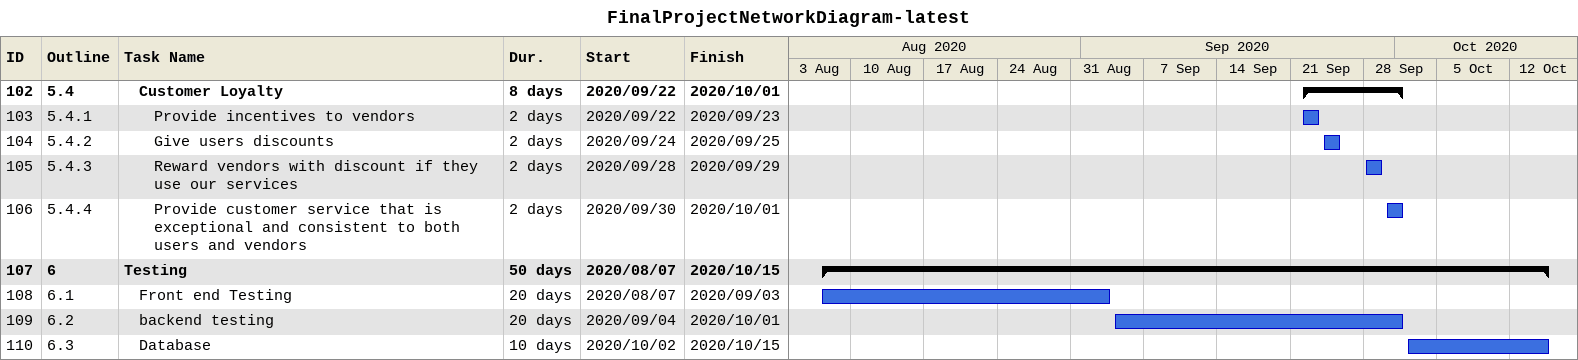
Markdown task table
FinalProjectNetworkDiagram-latest

| ID | WBS | Task | Duration | Start | Finish |
|---|---|---|---|---|---|
| 102 | 5.4 | **Customer Loyalty** | 8d | 2020-09-22 | 2020-10-01 |
| 103 | 5.4.1 | Provide incentives to vendors | 2d | 2020-09-22 | 2020-09-23 |
| 104 | 5.4.2 | Give users discounts | 2d | 2020-09-24 | 2020-09-25 |
| 105 | 5.4.3 | Reward vendors with discount if they use our services | 2d | 2020-09-28 | 2020-09-29 |
| 106 | 5.4.4 | Provide customer service that is exceptional and consistent to both users and vendors | 2d | 2020-09-30 | 2020-10-01 |
| 107 | 6 | **Testing** | 50d | 2020-08-07 | 2020-10-15 |
| 108 | 6.1 | Front end Testing | 20d | 2020-08-07 | 2020-09-03 |
| 109 | 6.2 | backend testing | 20d | 2020-09-04 | 2020-10-01 |
| 110 | 6.3 | Database | 10d | 2020-10-02 | 2020-10-15 |
